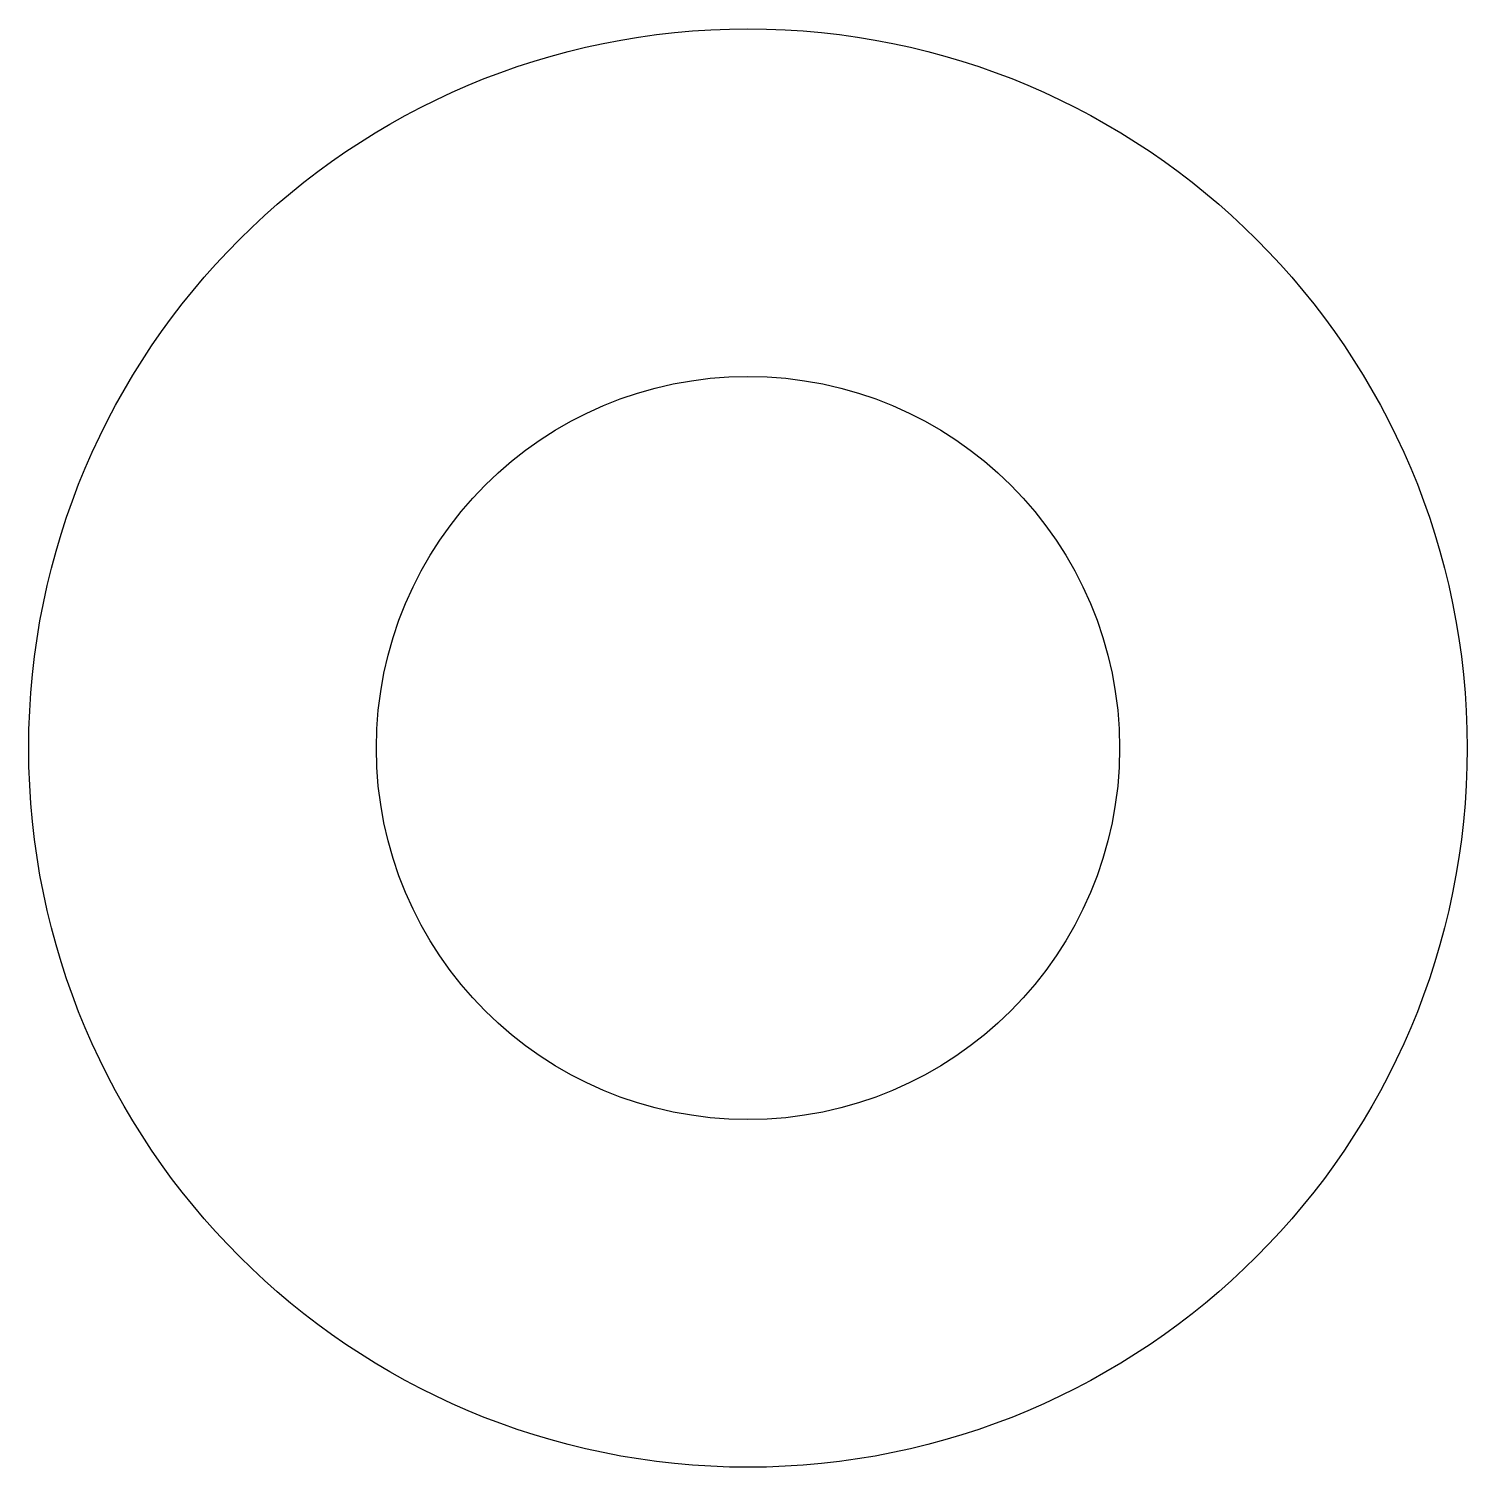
# Model space of a CAD drawing. Header units: millimetres. Extents: x 86.25 to 92.25, y 208.77 to 214.77.
import ezdxf

# ---------------------------------------------------------------- set-up
doc = ezdxf.new("R2010")
doc.units = ezdxf.units.MM

msp = doc.modelspace()

# ---------------------------------------------------------------- linework, layer by layer
at = {"color": 7, "linetype": 'Continuous', "lineweight": 25}
for radius in [3, 1.55]:
    msp.add_circle((89.2492, 211.7656), radius, dxfattribs=at)

doc.saveas('drawing.dxf')
